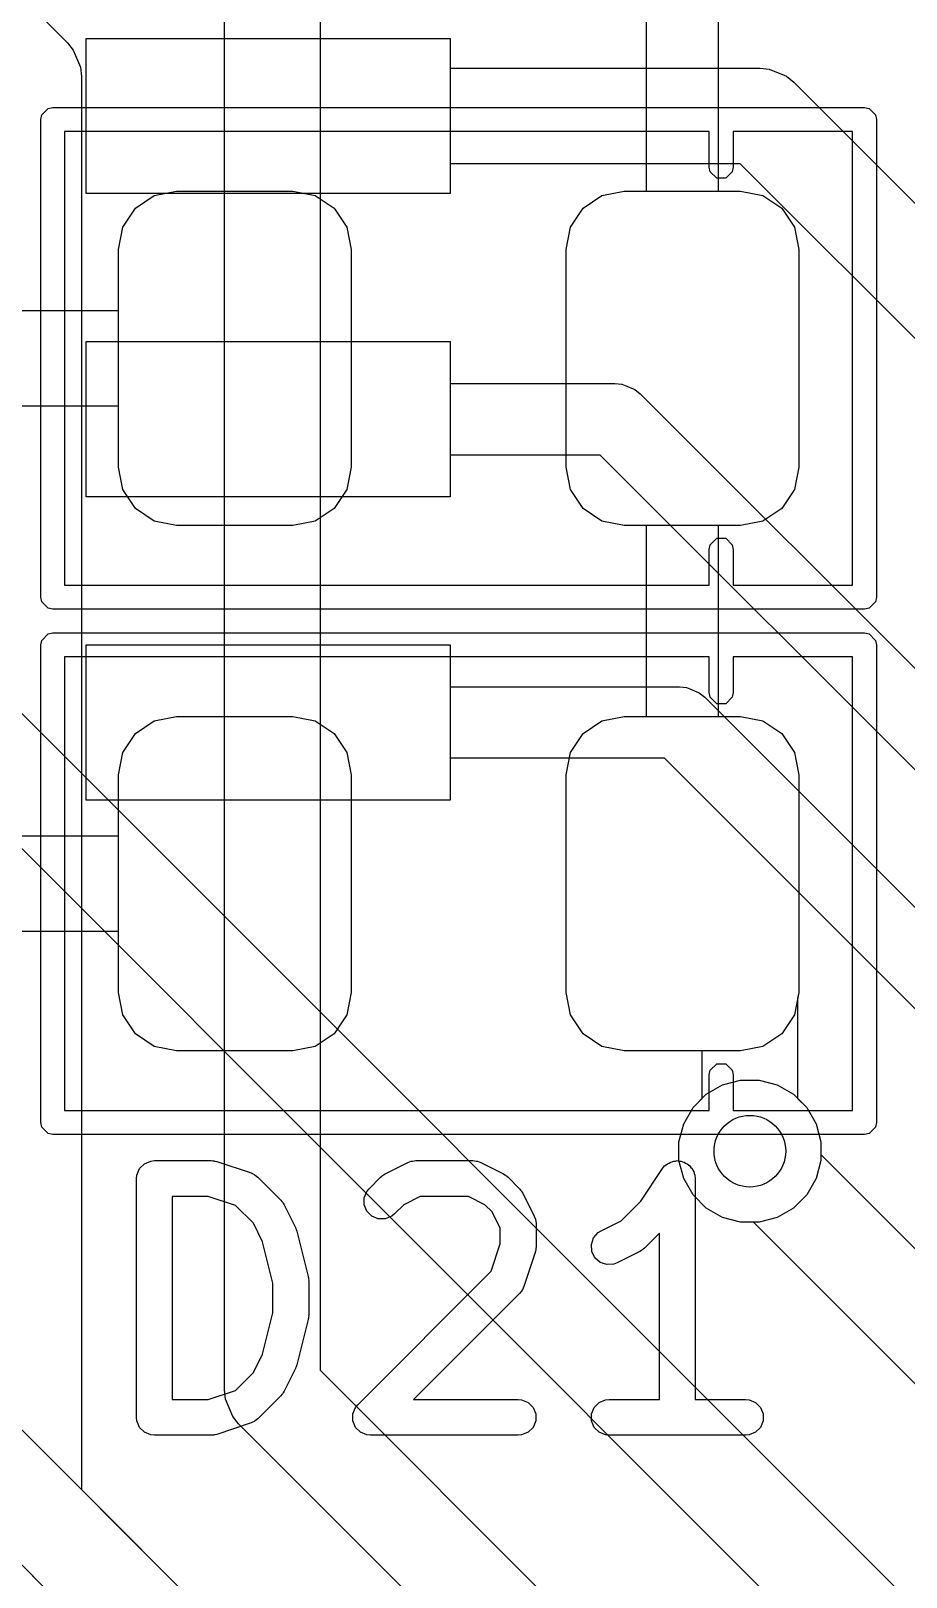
# Model space of a CAD drawing. Header units: inches. Extents: x 1.3 to 5.24, y -7.03 to -1.12.
# Drawn here: x 4.6649 to 4.8092, y -2.708 to -2.4531 of the extents above; entities that cross this region are included whole.
import ezdxf

# ---------------------------------------------------------------- set-up
doc = ezdxf.new("R2010")
doc.units = ezdxf.units.IN
doc.header["$MEASUREMENT"] = 0
for name, color, linetype, true_color in [('B.Cu', 153, 'CONTINUOUS', 0x4d7fc4), ('B.Mask', 4, 'CONTINUOUS', 0x02ffee), ('B.Paste', 132, 'CONTINUOUS', 0x00c2c2), ('F.Cu', 13, 'CONTINUOUS', 0xc83434), ('F.Mask', 201, 'CONTINUOUS', 0xd864ff), ('F.Paste', 253, 'CONTINUOUS', 0xb4a09a), ('F.Silkscreen', 41, 'CONTINUOUS', 0xf2eda1), ('In1.Cu', 91, 'CONTINUOUS', 0x7fc87f), ('In2.Cu', 33, 'CONTINUOUS', 0xce7d2c)]:
    doc.layers.add(name, color=color, linetype=linetype, true_color=true_color)

msp = doc.modelspace()

# ---------------------------------------------------------------- linework, layer by layer
at = {"layer": 'B.Cu', "linetype": 'CONTINUOUS'}
for p, q in [((4.674, -2.47992), (4.674, -2.45433)), ((4.674, -2.45433), (4.73404, -2.45433)), ((4.73404, -2.45433), (4.73404, -2.45925)), ((4.73404, -2.45925), (4.78514, -2.45925)), ((4.78514, -2.45925), (4.78667, -2.4594)), ((4.78667, -2.4594), (4.78951, -2.46058)), ((4.78951, -2.46058), (4.79071, -2.46156)), ((4.79071, -2.46156), (4.85769, -2.52854)), ((4.78188, -2.475), (4.73404, -2.475)), ((4.73404, -2.475), (4.73404, -2.47992)), ((4.84705, -2.54017), (4.78188, -2.475)), ((4.73404, -2.47992), (4.674, -2.47992)), ((4.674, -2.52992), (4.674, -2.50433)), ((4.674, -2.50433), (4.73404, -2.50433)), ((4.73404, -2.50433), (4.73404, -2.51122)), ((4.73404, -2.51122), (4.76122, -2.51122)), ((4.76122, -2.51122), (4.76237, -2.51133)), ((4.76237, -2.51133), (4.76291, -2.51156)), ((4.76291, -2.51156), (4.7645, -2.51222)), ((4.7645, -2.51222), (4.7654, -2.51295)), ((4.7654, -2.51295), (4.90402, -2.65157)), ((4.75877, -2.52303), (4.73404, -2.52303)), ((4.73404, -2.52303), (4.73404, -2.52992)), ((4.8974, -2.66166), (4.75877, -2.52303)), ((4.73404, -2.52992), (4.674, -2.52992)), ((4.674, -2.57992), (4.674, -2.55433)), ((4.674, -2.55433), (4.73404, -2.55433)), ((4.73404, -2.55433), (4.73404, -2.56122)), ((4.73404, -2.56122), (4.77185, -2.56122)), ((4.77185, -2.56122), (4.773, -2.56133)), ((4.773, -2.56133), (4.77354, -2.56156)), ((4.77354, -2.56156), (4.77513, -2.56222)), ((4.77513, -2.56222), (4.77603, -2.56295)), ((4.77603, -2.56295), (4.90402, -2.69094)), ((4.7694, -2.57303), (4.73404, -2.57303)), ((4.73404, -2.57303), (4.73404, -2.57992)), ((4.8974, -2.70103), (4.7694, -2.57303)), ((4.73404, -2.57992), (4.674, -2.57992)), ((4.77627, -2.62842), (4.77894, -2.62688)), ((4.77894, -2.62688), (4.78192, -2.62609)), ((4.78192, -2.62609), (4.78501, -2.62609)), ((4.78501, -2.62609), (4.78798, -2.62688)), ((4.78798, -2.62688), (4.79065, -2.62842)), ((4.77255, -2.63328), (4.77409, -2.63061)), ((4.77409, -2.63061), (4.77627, -2.62842)), ((4.79065, -2.62842), (4.79283, -2.63061)), ((4.79283, -2.63061), (4.79438, -2.63328)), ((4.77175, -2.63625), (4.77255, -2.63328)), ((4.79438, -2.63328), (4.79517, -2.63625)), ((4.77175, -2.63934), (4.77175, -2.63625)), ((4.79517, -2.63625), (4.79517, -2.63837)), ((4.77255, -2.64232), (4.77175, -2.63934)), ((4.79517, -2.63837), (4.88515, -2.72835)), ((4.77409, -2.64499), (4.77255, -2.64232)), ((4.77627, -2.64717), (4.77409, -2.64499)), ((4.77894, -2.64871), (4.77627, -2.64717)), ((4.78192, -2.64951), (4.77894, -2.64871)), ((4.78404, -2.64951), (4.78192, -2.64951)), ((4.87632, -2.74179), (4.78404, -2.64951))]:
    msp.add_line(p, q, dxfattribs=at)
at = {"layer": 'B.Cu'}
msp.add_circle((4.78346, -2.6378), 0.00591, dxfattribs=at)
at = {"layer": 'B.Mask', "linetype": 'CONTINUOUS'}
for p, q in [((4.674, -2.47992), (4.674, -2.45433)), ((4.674, -2.45433), (4.73404, -2.45433)), ((4.73404, -2.45433), (4.73404, -2.47992)), ((4.73404, -2.47992), (4.674, -2.47992)), ((4.674, -2.52992), (4.674, -2.50433)), ((4.674, -2.50433), (4.73404, -2.50433)), ((4.73404, -2.50433), (4.73404, -2.52992)), ((4.73404, -2.52992), (4.674, -2.52992)), ((4.674, -2.57992), (4.674, -2.55433)), ((4.674, -2.55433), (4.73404, -2.55433)), ((4.73404, -2.55433), (4.73404, -2.57992)), ((4.73404, -2.57992), (4.674, -2.57992))]:
    msp.add_line(p, q, dxfattribs=at)
at = {"layer": 'B.Paste', "linetype": 'CONTINUOUS'}
for p, q in [((4.674, -2.47992), (4.674, -2.45433)), ((4.674, -2.45433), (4.73404, -2.45433)), ((4.73404, -2.45433), (4.73404, -2.47992)), ((4.73404, -2.47992), (4.674, -2.47992)), ((4.674, -2.52992), (4.674, -2.50433)), ((4.674, -2.50433), (4.73404, -2.50433)), ((4.73404, -2.50433), (4.73404, -2.52992)), ((4.73404, -2.52992), (4.674, -2.52992)), ((4.674, -2.57992), (4.674, -2.55433)), ((4.674, -2.55433), (4.73404, -2.55433)), ((4.73404, -2.55433), (4.73404, -2.57992)), ((4.73404, -2.57992), (4.674, -2.57992))]:
    msp.add_line(p, q, dxfattribs=at)
at = {"layer": 'F.Cu', "linetype": 'CONTINUOUS'}
for p, q in [((4.77825, -2.44596), (4.77825, -2.47953)), ((4.76644, -2.47953), (4.76644, -2.44882)), ((4.68525, -2.48026), (4.68893, -2.47953)), ((4.68893, -2.47953), (4.70812, -2.47953)), ((4.70812, -2.47953), (4.71179, -2.48026)), ((4.75907, -2.48026), (4.76275, -2.47953)), ((4.76275, -2.47953), (4.76644, -2.47953)), ((4.77825, -2.47953), (4.78194, -2.47953)), ((4.78194, -2.47953), (4.78561, -2.48026)), ((4.68006, -2.48545), (4.68214, -2.48234)), ((4.68214, -2.48234), (4.68525, -2.48026)), ((4.71179, -2.48026), (4.71491, -2.48234)), ((4.71491, -2.48234), (4.71699, -2.48545)), ((4.75388, -2.48545), (4.75596, -2.48234)), ((4.75596, -2.48234), (4.75907, -2.48026)), ((4.78561, -2.48026), (4.78872, -2.48234)), ((4.78872, -2.48234), (4.7908, -2.48545)), ((4.67933, -2.48912), (4.68006, -2.48545)), ((4.71699, -2.48545), (4.71772, -2.48912)), ((4.75315, -2.48912), (4.75388, -2.48545)), ((4.7908, -2.48545), (4.79154, -2.48912)), ((4.67933, -2.49921), (4.67933, -2.48912)), ((4.71772, -2.48912), (4.71772, -2.52505)), ((4.75315, -2.52505), (4.75315, -2.48912)), ((4.79154, -2.48912), (4.79154, -2.52505)), ((4.64724, -2.49921), (4.67933, -2.49921)), ((4.67933, -2.51496), (4.64424, -2.51496)), ((4.67933, -2.52505), (4.67933, -2.51496)), ((4.68006, -2.52872), (4.67933, -2.52505)), ((4.71772, -2.52505), (4.71699, -2.52872)), ((4.75388, -2.52872), (4.75315, -2.52505)), ((4.79154, -2.52505), (4.7908, -2.52872)), ((4.68214, -2.53183), (4.68006, -2.52872)), ((4.71699, -2.52872), (4.71491, -2.53183)), ((4.75596, -2.53183), (4.75388, -2.52872)), ((4.7908, -2.52872), (4.78872, -2.53183)), ((4.68525, -2.53392), (4.68214, -2.53183)), ((4.71491, -2.53183), (4.71179, -2.53392)), ((4.75907, -2.53392), (4.75596, -2.53183)), ((4.78872, -2.53183), (4.78561, -2.53392)), ((4.68893, -2.53465), (4.68525, -2.53392)), ((4.70812, -2.53465), (4.68893, -2.53465)), ((4.71179, -2.53392), (4.70812, -2.53465)), ((4.76275, -2.53465), (4.75907, -2.53392)), ((4.76644, -2.53465), (4.76275, -2.53465)), ((4.76644, -2.56614), (4.76644, -2.53465)), ((4.78194, -2.53465), (4.77825, -2.53465)), ((4.77825, -2.53465), (4.77825, -2.56614)), ((4.78561, -2.53392), (4.78194, -2.53465)), ((4.68214, -2.56895), (4.68525, -2.56687)), ((4.68525, -2.56687), (4.68893, -2.56614)), ((4.68893, -2.56614), (4.70812, -2.56614)), ((4.70812, -2.56614), (4.71179, -2.56687)), ((4.71179, -2.56687), (4.71491, -2.56895)), ((4.75596, -2.56895), (4.75907, -2.56687)), ((4.75907, -2.56687), (4.76275, -2.56614)), ((4.76275, -2.56614), (4.76644, -2.56614)), ((4.77825, -2.56614), (4.78194, -2.56614)), ((4.78194, -2.56614), (4.78561, -2.56687)), ((4.78561, -2.56687), (4.78872, -2.56895)), ((4.68006, -2.57207), (4.68214, -2.56895)), ((4.71491, -2.56895), (4.71699, -2.57207)), ((4.75388, -2.57207), (4.75596, -2.56895)), ((4.78872, -2.56895), (4.7908, -2.57207)), ((4.67933, -2.57574), (4.68006, -2.57207)), ((4.71699, -2.57207), (4.71772, -2.57574)), ((4.75315, -2.57574), (4.75388, -2.57207)), ((4.7908, -2.57207), (4.79154, -2.57574)), ((4.67933, -2.58583), (4.67933, -2.57574)), ((4.71772, -2.57574), (4.71772, -2.61166)), ((4.75315, -2.61166), (4.75315, -2.57574)), ((4.79154, -2.57574), (4.79154, -2.61166)), ((4.65236, -2.58583), (4.67933, -2.58583)), ((4.67933, -2.60157), (4.65236, -2.60157)), ((4.67933, -2.61166), (4.67933, -2.60157)), ((4.68006, -2.61534), (4.67933, -2.61166)), ((4.71772, -2.61166), (4.71699, -2.61534)), ((4.75388, -2.61534), (4.75315, -2.61166)), ((4.79154, -2.61166), (4.79134, -2.61265)), ((4.79134, -2.61265), (4.79134, -2.62911)), ((4.68214, -2.61845), (4.68006, -2.61534)), ((4.71699, -2.61534), (4.71491, -2.61845)), ((4.75596, -2.61845), (4.75388, -2.61534)), ((4.68525, -2.62053), (4.68214, -2.61845)), ((4.71491, -2.61845), (4.71179, -2.62053)), ((4.75907, -2.62053), (4.75596, -2.61845)), ((4.68893, -2.62126), (4.68525, -2.62053)), ((4.70812, -2.62126), (4.68893, -2.62126)), ((4.71179, -2.62053), (4.70812, -2.62126)), ((4.76275, -2.62126), (4.75907, -2.62053)), ((4.77559, -2.62126), (4.76275, -2.62126)), ((4.77559, -2.62911), (4.77559, -2.62126)), ((4.77255, -2.63328), (4.77409, -2.63061)), ((4.77409, -2.63061), (4.77559, -2.62911)), ((4.79134, -2.62911), (4.79283, -2.63061)), ((4.79283, -2.63061), (4.79438, -2.63328)), ((4.77175, -2.63625), (4.77255, -2.63328)), ((4.79438, -2.63328), (4.79517, -2.63625)), ((4.77175, -2.63934), (4.77175, -2.63625)), ((4.79517, -2.63625), (4.79517, -2.63837)), ((4.77255, -2.64232), (4.77175, -2.63934)), ((4.79517, -2.63837), (4.95208, -2.79528)), ((4.77409, -2.64499), (4.77255, -2.64232)), ((4.77627, -2.64717), (4.77409, -2.64499)), ((4.77894, -2.64871), (4.77627, -2.64717)), ((4.78192, -2.64951), (4.77894, -2.64871)), ((4.78404, -2.64951), (4.78192, -2.64951)), ((4.94817, -2.81364), (4.78404, -2.64951))]:
    msp.add_line(p, q, dxfattribs=at)
at = {"layer": 'F.Cu'}
msp.add_circle((4.78346, -2.6378), 0.00591, dxfattribs=at)
at = {"layer": 'F.Mask', "linetype": 'CONTINUOUS'}
for p, q in [((4.68525, -2.48026), (4.68893, -2.47953)), ((4.68893, -2.47953), (4.70812, -2.47953)), ((4.70812, -2.47953), (4.71179, -2.48026)), ((4.75907, -2.48026), (4.76275, -2.47953)), ((4.76275, -2.47953), (4.78194, -2.47953)), ((4.78194, -2.47953), (4.78561, -2.48026)), ((4.68006, -2.48545), (4.68214, -2.48234)), ((4.68214, -2.48234), (4.68525, -2.48026)), ((4.71179, -2.48026), (4.71491, -2.48234)), ((4.71491, -2.48234), (4.71699, -2.48545)), ((4.75388, -2.48545), (4.75596, -2.48234)), ((4.75596, -2.48234), (4.75907, -2.48026)), ((4.78561, -2.48026), (4.78872, -2.48234)), ((4.78872, -2.48234), (4.7908, -2.48545)), ((4.67933, -2.48912), (4.68006, -2.48545)), ((4.71699, -2.48545), (4.71772, -2.48912)), ((4.75315, -2.48912), (4.75388, -2.48545)), ((4.7908, -2.48545), (4.79154, -2.48912)), ((4.67933, -2.52505), (4.67933, -2.48912)), ((4.71772, -2.48912), (4.71772, -2.52505)), ((4.75315, -2.52505), (4.75315, -2.48912)), ((4.79154, -2.48912), (4.79154, -2.52505)), ((4.68006, -2.52872), (4.67933, -2.52505)), ((4.71772, -2.52505), (4.71699, -2.52872)), ((4.75388, -2.52872), (4.75315, -2.52505)), ((4.79154, -2.52505), (4.7908, -2.52872)), ((4.68214, -2.53183), (4.68006, -2.52872)), ((4.71699, -2.52872), (4.71491, -2.53183)), ((4.75596, -2.53183), (4.75388, -2.52872)), ((4.7908, -2.52872), (4.78872, -2.53183)), ((4.68525, -2.53392), (4.68214, -2.53183)), ((4.71491, -2.53183), (4.71179, -2.53392)), ((4.75907, -2.53392), (4.75596, -2.53183)), ((4.78872, -2.53183), (4.78561, -2.53392)), ((4.68893, -2.53465), (4.68525, -2.53392)), ((4.70812, -2.53465), (4.68893, -2.53465)), ((4.71179, -2.53392), (4.70812, -2.53465)), ((4.76275, -2.53465), (4.75907, -2.53392)), ((4.78194, -2.53465), (4.76275, -2.53465)), ((4.78561, -2.53392), (4.78194, -2.53465)), ((4.68214, -2.56895), (4.68525, -2.56687)), ((4.68525, -2.56687), (4.68893, -2.56614)), ((4.68893, -2.56614), (4.70812, -2.56614)), ((4.70812, -2.56614), (4.71179, -2.56687)), ((4.71179, -2.56687), (4.71491, -2.56895)), ((4.75596, -2.56895), (4.75907, -2.56687)), ((4.75907, -2.56687), (4.76275, -2.56614)), ((4.76275, -2.56614), (4.78194, -2.56614)), ((4.78194, -2.56614), (4.78561, -2.56687)), ((4.78561, -2.56687), (4.78872, -2.56895)), ((4.68006, -2.57207), (4.68214, -2.56895)), ((4.71491, -2.56895), (4.71699, -2.57207)), ((4.75388, -2.57207), (4.75596, -2.56895)), ((4.78872, -2.56895), (4.7908, -2.57207)), ((4.67933, -2.57574), (4.68006, -2.57207)), ((4.71699, -2.57207), (4.71772, -2.57574)), ((4.75315, -2.57574), (4.75388, -2.57207)), ((4.7908, -2.57207), (4.79154, -2.57574)), ((4.67933, -2.61166), (4.67933, -2.57574)), ((4.71772, -2.57574), (4.71772, -2.61166)), ((4.75315, -2.61166), (4.75315, -2.57574)), ((4.79154, -2.57574), (4.79154, -2.61166)), ((4.68006, -2.61534), (4.67933, -2.61166)), ((4.71772, -2.61166), (4.71699, -2.61534)), ((4.75388, -2.61534), (4.75315, -2.61166)), ((4.79154, -2.61166), (4.7908, -2.61534)), ((4.68214, -2.61845), (4.68006, -2.61534)), ((4.71699, -2.61534), (4.71491, -2.61845)), ((4.75596, -2.61845), (4.75388, -2.61534)), ((4.7908, -2.61534), (4.78872, -2.61845)), ((4.68525, -2.62053), (4.68214, -2.61845)), ((4.71491, -2.61845), (4.71179, -2.62053)), ((4.75907, -2.62053), (4.75596, -2.61845)), ((4.78872, -2.61845), (4.78561, -2.62053)), ((4.68893, -2.62126), (4.68525, -2.62053)), ((4.70812, -2.62126), (4.68893, -2.62126)), ((4.71179, -2.62053), (4.70812, -2.62126)), ((4.76275, -2.62126), (4.75907, -2.62053)), ((4.78194, -2.62126), (4.76275, -2.62126)), ((4.78561, -2.62053), (4.78194, -2.62126))]:
    msp.add_line(p, q, dxfattribs=at)
at = {"layer": 'F.Paste', "linetype": 'CONTINUOUS'}
for p, q in [((4.68525, -2.48026), (4.68893, -2.47953)), ((4.68893, -2.47953), (4.70812, -2.47953)), ((4.70812, -2.47953), (4.71179, -2.48026)), ((4.75907, -2.48026), (4.76275, -2.47953)), ((4.76275, -2.47953), (4.78194, -2.47953)), ((4.78194, -2.47953), (4.78561, -2.48026)), ((4.68006, -2.48545), (4.68214, -2.48234)), ((4.68214, -2.48234), (4.68525, -2.48026)), ((4.71179, -2.48026), (4.71491, -2.48234)), ((4.71491, -2.48234), (4.71699, -2.48545)), ((4.75388, -2.48545), (4.75596, -2.48234)), ((4.75596, -2.48234), (4.75907, -2.48026)), ((4.78561, -2.48026), (4.78872, -2.48234)), ((4.78872, -2.48234), (4.7908, -2.48545)), ((4.67933, -2.48912), (4.68006, -2.48545)), ((4.71699, -2.48545), (4.71772, -2.48912)), ((4.75315, -2.48912), (4.75388, -2.48545)), ((4.7908, -2.48545), (4.79154, -2.48912)), ((4.67933, -2.52505), (4.67933, -2.48912)), ((4.71772, -2.48912), (4.71772, -2.52505)), ((4.75315, -2.52505), (4.75315, -2.48912)), ((4.79154, -2.48912), (4.79154, -2.52505)), ((4.68006, -2.52872), (4.67933, -2.52505)), ((4.71772, -2.52505), (4.71699, -2.52872)), ((4.75388, -2.52872), (4.75315, -2.52505)), ((4.79154, -2.52505), (4.7908, -2.52872)), ((4.68214, -2.53183), (4.68006, -2.52872)), ((4.71699, -2.52872), (4.71491, -2.53183)), ((4.75596, -2.53183), (4.75388, -2.52872)), ((4.7908, -2.52872), (4.78872, -2.53183)), ((4.68525, -2.53392), (4.68214, -2.53183)), ((4.71491, -2.53183), (4.71179, -2.53392)), ((4.75907, -2.53392), (4.75596, -2.53183)), ((4.78872, -2.53183), (4.78561, -2.53392)), ((4.68893, -2.53465), (4.68525, -2.53392)), ((4.70812, -2.53465), (4.68893, -2.53465)), ((4.71179, -2.53392), (4.70812, -2.53465)), ((4.76275, -2.53465), (4.75907, -2.53392)), ((4.78194, -2.53465), (4.76275, -2.53465)), ((4.78561, -2.53392), (4.78194, -2.53465)), ((4.68214, -2.56895), (4.68525, -2.56687)), ((4.68525, -2.56687), (4.68893, -2.56614)), ((4.68893, -2.56614), (4.70812, -2.56614)), ((4.70812, -2.56614), (4.71179, -2.56687)), ((4.71179, -2.56687), (4.71491, -2.56895)), ((4.75596, -2.56895), (4.75907, -2.56687)), ((4.75907, -2.56687), (4.76275, -2.56614)), ((4.76275, -2.56614), (4.78194, -2.56614)), ((4.78194, -2.56614), (4.78561, -2.56687)), ((4.78561, -2.56687), (4.78872, -2.56895)), ((4.68006, -2.57207), (4.68214, -2.56895)), ((4.71491, -2.56895), (4.71699, -2.57207)), ((4.75388, -2.57207), (4.75596, -2.56895)), ((4.78872, -2.56895), (4.7908, -2.57207)), ((4.67933, -2.57574), (4.68006, -2.57207)), ((4.71699, -2.57207), (4.71772, -2.57574)), ((4.75315, -2.57574), (4.75388, -2.57207)), ((4.7908, -2.57207), (4.79154, -2.57574)), ((4.67933, -2.61166), (4.67933, -2.57574)), ((4.71772, -2.57574), (4.71772, -2.61166)), ((4.75315, -2.61166), (4.75315, -2.57574)), ((4.79154, -2.57574), (4.79154, -2.61166)), ((4.68006, -2.61534), (4.67933, -2.61166)), ((4.71772, -2.61166), (4.71699, -2.61534)), ((4.75388, -2.61534), (4.75315, -2.61166)), ((4.79154, -2.61166), (4.7908, -2.61534)), ((4.68214, -2.61845), (4.68006, -2.61534)), ((4.71699, -2.61534), (4.71491, -2.61845)), ((4.75596, -2.61845), (4.75388, -2.61534)), ((4.7908, -2.61534), (4.78872, -2.61845)), ((4.68525, -2.62053), (4.68214, -2.61845)), ((4.71491, -2.61845), (4.71179, -2.62053)), ((4.75907, -2.62053), (4.75596, -2.61845)), ((4.78872, -2.61845), (4.78561, -2.62053)), ((4.68893, -2.62126), (4.68525, -2.62053)), ((4.70812, -2.62126), (4.68893, -2.62126)), ((4.71179, -2.62053), (4.70812, -2.62126)), ((4.76275, -2.62126), (4.75907, -2.62053)), ((4.78194, -2.62126), (4.76275, -2.62126)), ((4.78561, -2.62053), (4.78194, -2.62126))]:
    msp.add_line(p, q, dxfattribs=at)
at = {"layer": 'F.Silkscreen', "linetype": 'CONTINUOUS'}
for p, q in [((4.66654, -2.46772), (4.66669, -2.46696)), ((4.66669, -2.46696), (4.66775, -2.4659)), ((4.66775, -2.4659), (4.6685, -2.46575)), ((4.6685, -2.46575), (4.80236, -2.46575)), ((4.80236, -2.46575), (4.80312, -2.4659)), ((4.80312, -2.4659), (4.80418, -2.46696)), ((4.80418, -2.46696), (4.80433, -2.46772)), ((4.66654, -2.54646), (4.66654, -2.46772)), ((4.77677, -2.46969), (4.67047, -2.46969)), ((4.67047, -2.46969), (4.67047, -2.54449)), ((4.77677, -2.47559), (4.77677, -2.46969)), ((4.78071, -2.46969), (4.78071, -2.47559)), ((4.80039, -2.46969), (4.78071, -2.46969)), ((4.80039, -2.54449), (4.80039, -2.46969)), ((4.80433, -2.46772), (4.80433, -2.54646)), ((4.77692, -2.47634), (4.77677, -2.47559)), ((4.77799, -2.47741), (4.77692, -2.47634)), ((4.77949, -2.47741), (4.77799, -2.47741)), ((4.78056, -2.47634), (4.77949, -2.47741)), ((4.78071, -2.47559), (4.78056, -2.47634)), ((4.77677, -2.53858), (4.77692, -2.53783)), ((4.77677, -2.54449), (4.77677, -2.53858)), ((4.77692, -2.53783), (4.77799, -2.53676)), ((4.77799, -2.53676), (4.77949, -2.53676)), ((4.77949, -2.53676), (4.78056, -2.53783)), ((4.78056, -2.53783), (4.78071, -2.53858)), ((4.78071, -2.53858), (4.78071, -2.54449)), ((4.66669, -2.54721), (4.66654, -2.54646)), ((4.67047, -2.54449), (4.77677, -2.54449)), ((4.78071, -2.54449), (4.80039, -2.54449)), ((4.80433, -2.54646), (4.80418, -2.54721)), ((4.66775, -2.54828), (4.66669, -2.54721)), ((4.6685, -2.54843), (4.66775, -2.54828)), ((4.80236, -2.54843), (4.6685, -2.54843)), ((4.80312, -2.54828), (4.80236, -2.54843)), ((4.80418, -2.54721), (4.80312, -2.54828)), ((4.66654, -2.55433), (4.66669, -2.55358)), ((4.66669, -2.55358), (4.66775, -2.55251)), ((4.66775, -2.55251), (4.6685, -2.55236)), ((4.6685, -2.55236), (4.80236, -2.55236)), ((4.80236, -2.55236), (4.80312, -2.55251)), ((4.80312, -2.55251), (4.80418, -2.55358)), ((4.80418, -2.55358), (4.80433, -2.55433)), ((4.66654, -2.63307), (4.66654, -2.55433)), ((4.77677, -2.5563), (4.67047, -2.5563)), ((4.67047, -2.5563), (4.67047, -2.6311)), ((4.77677, -2.5622), (4.77677, -2.5563)), ((4.78071, -2.5563), (4.78071, -2.5622)), ((4.80039, -2.5563), (4.78071, -2.5563)), ((4.80039, -2.6311), (4.80039, -2.5563)), ((4.80433, -2.55433), (4.80433, -2.63307)), ((4.77692, -2.56296), (4.77677, -2.5622)), ((4.77799, -2.56402), (4.77692, -2.56296)), ((4.77949, -2.56402), (4.77799, -2.56402)), ((4.78056, -2.56296), (4.77949, -2.56402)), ((4.78071, -2.5622), (4.78056, -2.56296)), ((4.77677, -2.6252), (4.77692, -2.62444)), ((4.77677, -2.6311), (4.77677, -2.6252)), ((4.77692, -2.62444), (4.77799, -2.62338)), ((4.77799, -2.62338), (4.77949, -2.62338)), ((4.77949, -2.62338), (4.78056, -2.62444)), ((4.78056, -2.62444), (4.78071, -2.6252)), ((4.78071, -2.6252), (4.78071, -2.6311)), ((4.66669, -2.63382), (4.66654, -2.63307)), ((4.67047, -2.6311), (4.77677, -2.6311)), ((4.78071, -2.6311), (4.80039, -2.6311)), ((4.80433, -2.63307), (4.80418, -2.63382)), ((4.66775, -2.63489), (4.66669, -2.63382)), ((4.6685, -2.63504), (4.66775, -2.63489)), ((4.80236, -2.63504), (4.6685, -2.63504)), ((4.80312, -2.63489), (4.80236, -2.63504)), ((4.80418, -2.63382), (4.80312, -2.63489)), ((4.68237, -2.64174), (4.68281, -2.64068)), ((4.68281, -2.64068), (4.68362, -2.63986)), ((4.68362, -2.63986), (4.68469, -2.63942)), ((4.68469, -2.63942), (4.68526, -2.63936)), ((4.68526, -2.63936), (4.69464, -2.63936)), ((4.69464, -2.63936), (4.69493, -2.63939)), ((4.69493, -2.63939), (4.69501, -2.63939)), ((4.69501, -2.63939), (4.69511, -2.63941)), ((4.69511, -2.63941), (4.69521, -2.63942)), ((4.69521, -2.63942), (4.69529, -2.63945)), ((4.69529, -2.63945), (4.69557, -2.63951)), ((4.69557, -2.63951), (4.7012, -2.64139)), ((4.72331, -2.64155), (4.72706, -2.63967)), ((4.72706, -2.63967), (4.7276, -2.63947)), ((4.7276, -2.63947), (4.72771, -2.63946)), ((4.72771, -2.63946), (4.72781, -2.63942)), ((4.72781, -2.63942), (4.72838, -2.63936)), ((4.72838, -2.63936), (4.73776, -2.63936)), ((4.73776, -2.63936), (4.73833, -2.63942)), ((4.73833, -2.63942), (4.73843, -2.63946)), ((4.73843, -2.63946), (4.73854, -2.63947)), ((4.73854, -2.63947), (4.73908, -2.63967)), ((4.73908, -2.63967), (4.74283, -2.64155)), ((4.76546, -2.64606), (4.76905, -2.64068)), ((4.76905, -2.64067), (4.76941, -2.64023)), ((4.76905, -2.64068), (4.76905, -2.64067)), ((4.76905, -2.64068), (4.76905, -2.64068)), ((4.76905, -2.64068), (4.76905, -2.64068)), ((4.76941, -2.64023), (4.76966, -2.64007)), ((4.76966, -2.64007), (4.76986, -2.63986)), ((4.76986, -2.63986), (4.77013, -2.63975)), ((4.77013, -2.63975), (4.77037, -2.63959)), ((4.77037, -2.63959), (4.77066, -2.63953)), ((4.77066, -2.63953), (4.77093, -2.63942)), ((4.77093, -2.63942), (4.77122, -2.63942)), ((4.77122, -2.63942), (4.7715, -2.63936)), ((4.7715, -2.63936), (4.77179, -2.63942)), ((4.77179, -2.63942), (4.77208, -2.63942)), ((4.77208, -2.63942), (4.77235, -2.63953)), ((4.77235, -2.63953), (4.77263, -2.63959)), ((4.77263, -2.63959), (4.77287, -2.63975)), ((4.77287, -2.63975), (4.77314, -2.63986)), ((4.77314, -2.63986), (4.77335, -2.64007)), ((4.77335, -2.64007), (4.77359, -2.64023)), ((4.77359, -2.64023), (4.77375, -2.64047)), ((4.77375, -2.64047), (4.77396, -2.64068)), ((4.77396, -2.64068), (4.77407, -2.64094)), ((4.68231, -2.64232), (4.68237, -2.64174)), ((4.68231, -2.68169), (4.68231, -2.64232)), ((4.7012, -2.64139), (4.70172, -2.64163)), ((4.70172, -2.64163), (4.7018, -2.64169)), ((4.7018, -2.64169), (4.7019, -2.64174)), ((4.7019, -2.64174), (4.70235, -2.6421)), ((4.70235, -2.6421), (4.7061, -2.64585)), ((4.72067, -2.64398), (4.72255, -2.6421)), ((4.72255, -2.6421), (4.72277, -2.64192)), ((4.72277, -2.64192), (4.72282, -2.64186)), ((4.72282, -2.64186), (4.72291, -2.6418)), ((4.72291, -2.6418), (4.72299, -2.64174)), ((4.72299, -2.64174), (4.72307, -2.64171)), ((4.72307, -2.64171), (4.72331, -2.64155)), ((4.74283, -2.64155), (4.74308, -2.64171)), ((4.74308, -2.64171), (4.74315, -2.64174)), ((4.74315, -2.64174), (4.74323, -2.6418)), ((4.74323, -2.6418), (4.74332, -2.64186)), ((4.74332, -2.64186), (4.74337, -2.64192)), ((4.74337, -2.64192), (4.7436, -2.6421)), ((4.7436, -2.6421), (4.74547, -2.64398)), ((4.77407, -2.64094), (4.77423, -2.64118)), ((4.77423, -2.64118), (4.77429, -2.64147)), ((4.77429, -2.64147), (4.7744, -2.64174)), ((4.7744, -2.64174), (4.77446, -2.64231)), ((4.77446, -2.64231), (4.77446, -2.64231)), ((4.77446, -2.64231), (4.77446, -2.64231)), ((4.77446, -2.64231), (4.77446, -2.64232)), ((4.77446, -2.64232), (4.77446, -2.67873)), ((4.69416, -2.64527), (4.68822, -2.64527)), ((4.68822, -2.64527), (4.68822, -2.67873)), ((4.69867, -2.64677), (4.69416, -2.64527)), ((4.7061, -2.64585), (4.70629, -2.64608)), ((4.71986, -2.64549), (4.7203, -2.64442)), ((4.71986, -2.64664), (4.71986, -2.64549)), ((4.7203, -2.64442), (4.72067, -2.64398)), ((4.72908, -2.64527), (4.72638, -2.64662)), ((4.73706, -2.64527), (4.72908, -2.64527)), ((4.73976, -2.64662), (4.73706, -2.64527)), ((4.74547, -2.64398), (4.74566, -2.6442)), ((4.74566, -2.6442), (4.74571, -2.64425)), ((4.74571, -2.64425), (4.74577, -2.64434)), ((4.74577, -2.64434), (4.74584, -2.64442)), ((4.74584, -2.64442), (4.74587, -2.6445)), ((4.74587, -2.6445), (4.74602, -2.64474)), ((4.74602, -2.64474), (4.7479, -2.64849)), ((4.70159, -2.64969), (4.69867, -2.64677)), ((4.70629, -2.64608), (4.70634, -2.64613)), ((4.70634, -2.64613), (4.7064, -2.64622)), ((4.7064, -2.64622), (4.70647, -2.6463)), ((4.70647, -2.6463), (4.7065, -2.64637)), ((4.7065, -2.64637), (4.70665, -2.64662)), ((4.70665, -2.64662), (4.70853, -2.65037)), ((4.7203, -2.64771), (4.71986, -2.64664)), ((4.72112, -2.64852), (4.7203, -2.64771)), ((4.72485, -2.64815), (4.7244, -2.64852)), ((4.72638, -2.64662), (4.72485, -2.64815)), ((4.74096, -2.64781), (4.73976, -2.64662)), ((4.7423, -2.65051), (4.74096, -2.64781)), ((4.76226, -2.64926), (4.76546, -2.64606)), ((4.7031, -2.65272), (4.70159, -2.64969)), ((4.70853, -2.65037), (4.70854, -2.65041)), ((4.70854, -2.65041), (4.70856, -2.65043)), ((4.70856, -2.65043), (4.70864, -2.65067)), ((4.70864, -2.65067), (4.70873, -2.65091)), ((4.70873, -2.65091), (4.70874, -2.65093)), ((4.70874, -2.65093), (4.70875, -2.65097)), ((4.70875, -2.65097), (4.71063, -2.65847)), ((4.72218, -2.64896), (4.72112, -2.64852)), ((4.72334, -2.64896), (4.72218, -2.64896)), ((4.7244, -2.64852), (4.72334, -2.64896)), ((4.7423, -2.65309), (4.7423, -2.65051)), ((4.7479, -2.64849), (4.7481, -2.64903)), ((4.7481, -2.64903), (4.74811, -2.64914)), ((4.74811, -2.64914), (4.74815, -2.64924)), ((4.74815, -2.64924), (4.74821, -2.64981)), ((4.74821, -2.64981), (4.74821, -2.65356)), ((4.75844, -2.65123), (4.75893, -2.65092)), ((4.75893, -2.65092), (4.76226, -2.64926)), ((4.70481, -2.65955), (4.7031, -2.65272)), ((4.7408, -2.65759), (4.7423, -2.65309)), ((4.74821, -2.65356), (4.74818, -2.65386)), ((4.75733, -2.65319), (4.75769, -2.6521)), ((4.75741, -2.65434), (4.75733, -2.65319)), ((4.75769, -2.6521), (4.75844, -2.65123)), ((4.76855, -2.65132), (4.76609, -2.65378)), ((4.76855, -2.67873), (4.76855, -2.65132)), ((4.74806, -2.6545), (4.74618, -2.66012)), ((4.74812, -2.65421), (4.74806, -2.6545)), ((4.74815, -2.65414), (4.74812, -2.65421)), ((4.74816, -2.65404), (4.74815, -2.65414)), ((4.74819, -2.65393), (4.74816, -2.65404)), ((4.74818, -2.65386), (4.74819, -2.65393)), ((4.75792, -2.65537), (4.75741, -2.65434)), ((4.75879, -2.65613), (4.75792, -2.65537)), ((4.75989, -2.65649), (4.75879, -2.65613)), ((4.76532, -2.65433), (4.76158, -2.65621)), ((4.76557, -2.65417), (4.76532, -2.65433)), ((4.76564, -2.65414), (4.76557, -2.65417)), ((4.76573, -2.65408), (4.76564, -2.65414)), ((4.76581, -2.65402), (4.76573, -2.65408)), ((4.76587, -2.65396), (4.76581, -2.65402)), ((4.76609, -2.65378), (4.76587, -2.65396)), ((4.71063, -2.65847), (4.71064, -2.65857)), ((4.71064, -2.65857), (4.71066, -2.65861)), ((4.71066, -2.65861), (4.71068, -2.65883)), ((4.7188, -2.6796), (4.7408, -2.65759)), ((4.76103, -2.65641), (4.75989, -2.65649)), ((4.76158, -2.65621), (4.76103, -2.65641)), ((4.70481, -2.66445), (4.70481, -2.65955)), ((4.71068, -2.65883), (4.71071, -2.65905)), ((4.71071, -2.65905), (4.7107, -2.65909)), ((4.7107, -2.65909), (4.71071, -2.65919)), ((4.71071, -2.65919), (4.71071, -2.66481)), ((4.74584, -2.66083), (4.74547, -2.66128)), ((4.74588, -2.66073), (4.74584, -2.66083)), ((4.74595, -2.66065), (4.74588, -2.66073)), ((4.74618, -2.66012), (4.74595, -2.66065)), ((4.74547, -2.66128), (4.72801, -2.67873)), ((4.7031, -2.67128), (4.70481, -2.66445)), ((4.71063, -2.66553), (4.70875, -2.67303)), ((4.71064, -2.66543), (4.71063, -2.66553)), ((4.71066, -2.66539), (4.71064, -2.66543)), ((4.71068, -2.66517), (4.71066, -2.66539)), ((4.71071, -2.66496), (4.71068, -2.66517)), ((4.71071, -2.66481), (4.7107, -2.66491)), ((4.7107, -2.66491), (4.71071, -2.66496)), ((4.70159, -2.67431), (4.7031, -2.67128)), ((4.70853, -2.67363), (4.70665, -2.67738)), ((4.70854, -2.67359), (4.70853, -2.67363)), ((4.70856, -2.67357), (4.70854, -2.67359)), ((4.70864, -2.67333), (4.70856, -2.67357)), ((4.70873, -2.67309), (4.70864, -2.67333)), ((4.70874, -2.67307), (4.70873, -2.67309)), ((4.70875, -2.67303), (4.70874, -2.67307)), ((4.69867, -2.67723), (4.70159, -2.67431)), ((4.68822, -2.67873), (4.69416, -2.67873)), ((4.69416, -2.67873), (4.69867, -2.67723)), ((4.7061, -2.67815), (4.70235, -2.6819)), ((4.70629, -2.67792), (4.7061, -2.67815)), ((4.70634, -2.67787), (4.70629, -2.67792)), ((4.7064, -2.67778), (4.70634, -2.67787)), ((4.70647, -2.6777), (4.7064, -2.67778)), ((4.7065, -2.67763), (4.70647, -2.6777)), ((4.70665, -2.67738), (4.7065, -2.67763)), ((4.72801, -2.67873), (4.74526, -2.67873)), ((4.74526, -2.67873), (4.74583, -2.67879)), ((4.74583, -2.67879), (4.7469, -2.67923)), ((4.75861, -2.67923), (4.75968, -2.67879)), ((4.75968, -2.67879), (4.76025, -2.67873)), ((4.76025, -2.67873), (4.76855, -2.67873)), ((4.77446, -2.67873), (4.78275, -2.67873)), ((4.78275, -2.67873), (4.78333, -2.67879)), ((4.78333, -2.67879), (4.78439, -2.67923)), ((4.71799, -2.68111), (4.71843, -2.68005)), ((4.71799, -2.68226), (4.71799, -2.68111)), ((4.71843, -2.68005), (4.7188, -2.6796)), ((4.7469, -2.67923), (4.74771, -2.68005)), ((4.74771, -2.68005), (4.74815, -2.68111)), ((4.74815, -2.68111), (4.74815, -2.68226)), ((4.75736, -2.68111), (4.7578, -2.68005)), ((4.75736, -2.68226), (4.75736, -2.68111)), ((4.7578, -2.68005), (4.75861, -2.67923)), ((4.78439, -2.67923), (4.78521, -2.68005)), ((4.78521, -2.68005), (4.78565, -2.68111)), ((4.78565, -2.68111), (4.78565, -2.68226)), ((4.68237, -2.68226), (4.68231, -2.68169)), ((4.68281, -2.68333), (4.68237, -2.68226)), ((4.68362, -2.68414), (4.68281, -2.68333)), ((4.68469, -2.68458), (4.68362, -2.68414)), ((4.7012, -2.68261), (4.69557, -2.68449)), ((4.70172, -2.68238), (4.7012, -2.68261)), ((4.7018, -2.68231), (4.70172, -2.68238)), ((4.7019, -2.68227), (4.7018, -2.68231)), ((4.70235, -2.6819), (4.7019, -2.68227)), ((4.71843, -2.68333), (4.71799, -2.68226)), ((4.71924, -2.68414), (4.71843, -2.68333)), ((4.72031, -2.68458), (4.71924, -2.68414)), ((4.7469, -2.68414), (4.74583, -2.68458)), ((4.74771, -2.68333), (4.7469, -2.68414)), ((4.74815, -2.68226), (4.74771, -2.68333)), ((4.7578, -2.68333), (4.75736, -2.68226)), ((4.75861, -2.68414), (4.7578, -2.68333)), ((4.75968, -2.68458), (4.75861, -2.68414)), ((4.78439, -2.68414), (4.78333, -2.68458)), ((4.78521, -2.68333), (4.78439, -2.68414)), ((4.78565, -2.68226), (4.78521, -2.68333)), ((4.68526, -2.68464), (4.68469, -2.68458)), ((4.69464, -2.68464), (4.68526, -2.68464)), ((4.69493, -2.68461), (4.69464, -2.68464)), ((4.69501, -2.68462), (4.69493, -2.68461)), ((4.69511, -2.68459), (4.69501, -2.68462)), ((4.69521, -2.68458), (4.69511, -2.68459)), ((4.69529, -2.68455), (4.69521, -2.68458)), ((4.69557, -2.68449), (4.69529, -2.68455)), ((4.72088, -2.68464), (4.72031, -2.68458)), ((4.74526, -2.68464), (4.72088, -2.68464)), ((4.74583, -2.68458), (4.74526, -2.68464)), ((4.76025, -2.68464), (4.75968, -2.68458)), ((4.78275, -2.68464), (4.76025, -2.68464)), ((4.78333, -2.68458), (4.78275, -2.68464))]:
    msp.add_line(p, q, dxfattribs=at)
at = {"layer": 'In1.Cu', "linetype": 'CONTINUOUS'}
for p, q in [((4.55281, -2.45506), (4.92069, -2.82294)), ((4.90955, -2.83407), (4.54398, -2.4685)), ((4.47407, -2.49443), (4.92069, -2.94105)), ((4.90955, -2.95218), (4.46524, -2.50787)), ((4.77627, -2.62842), (4.77894, -2.62688)), ((4.77894, -2.62688), (4.78192, -2.62609)), ((4.78192, -2.62609), (4.78501, -2.62609)), ((4.78501, -2.62609), (4.78798, -2.62688)), ((4.78798, -2.62688), (4.79065, -2.62842)), ((4.77255, -2.63328), (4.77409, -2.63061)), ((4.77409, -2.63061), (4.77627, -2.62842)), ((4.79065, -2.62842), (4.79283, -2.63061)), ((4.79283, -2.63061), (4.79438, -2.63328)), ((4.77175, -2.63625), (4.77255, -2.63328)), ((4.79438, -2.63328), (4.79517, -2.63625)), ((4.77175, -2.63934), (4.77175, -2.63625)), ((4.79517, -2.63625), (4.79517, -2.63934)), ((4.77255, -2.64232), (4.77175, -2.63934)), ((4.79517, -2.63934), (4.79438, -2.64232)), ((4.77409, -2.64499), (4.77255, -2.64232)), ((4.79438, -2.64232), (4.79283, -2.64499)), ((4.77627, -2.64717), (4.77409, -2.64499)), ((4.79283, -2.64499), (4.79065, -2.64717)), ((4.77894, -2.64871), (4.77627, -2.64717)), ((4.79065, -2.64717), (4.78798, -2.64871)), ((4.78192, -2.64951), (4.77894, -2.64871)), ((4.78501, -2.64951), (4.78192, -2.64951)), ((4.78798, -2.64871), (4.78501, -2.64951))]:
    msp.add_line(p, q, dxfattribs=at)
at = {"layer": 'In1.Cu'}
msp.add_circle((4.78346, -2.6378), 0.00591, dxfattribs=at)
at = {"layer": 'In2.Cu', "linetype": 'CONTINUOUS'}
for p, q in [((4.45669, -2.24083), (4.67092, -2.45506)), ((4.7126, -2.44094), (4.7126, -2.6739)), ((4.69685, -2.67717), (4.69685, -2.44421)), ((4.67092, -2.45506), (4.6719, -2.45626)), ((4.6719, -2.45626), (4.67308, -2.45909)), ((4.67308, -2.45909), (4.67323, -2.46063)), ((4.67323, -2.46063), (4.67323, -2.69359)), ((4.77627, -2.62842), (4.77894, -2.62688)), ((4.77894, -2.62688), (4.78192, -2.62609)), ((4.78192, -2.62609), (4.78501, -2.62609)), ((4.78501, -2.62609), (4.78798, -2.62688)), ((4.78798, -2.62688), (4.79065, -2.62842)), ((4.77255, -2.63328), (4.77409, -2.63061)), ((4.77409, -2.63061), (4.77627, -2.62842)), ((4.79065, -2.62842), (4.79283, -2.63061)), ((4.79283, -2.63061), (4.79438, -2.63328)), ((4.77175, -2.63625), (4.77255, -2.63328)), ((4.79438, -2.63328), (4.79517, -2.63625)), ((4.77175, -2.63934), (4.77175, -2.63625)), ((4.79517, -2.63625), (4.79517, -2.63934)), ((4.77255, -2.64232), (4.77175, -2.63934)), ((4.79517, -2.63934), (4.79438, -2.64232)), ((4.77409, -2.64499), (4.77255, -2.64232)), ((4.79438, -2.64232), (4.79283, -2.64499)), ((4.77627, -2.64717), (4.77409, -2.64499)), ((4.79283, -2.64499), (4.79065, -2.64717)), ((4.77894, -2.64871), (4.77627, -2.64717)), ((4.79065, -2.64717), (4.78798, -2.64871)), ((4.78192, -2.64951), (4.77894, -2.64871)), ((4.78501, -2.64951), (4.78192, -2.64951)), ((4.78798, -2.64871), (4.78501, -2.64951)), ((4.7126, -2.6739), (4.92069, -2.88199)), ((4.697, -2.6787), (4.69685, -2.67717)), ((4.69818, -2.68154), (4.697, -2.6787)), ((4.69916, -2.68273), (4.69818, -2.68154)), ((4.90955, -2.89313), (4.69916, -2.68273)), ((4.67323, -2.69359), (4.84809, -2.86845)), ((4.83465, -2.87728), (4.65979, -2.70242))]:
    msp.add_line(p, q, dxfattribs=at)
at = {"layer": 'In2.Cu'}
msp.add_circle((4.78346, -2.6378), 0.00591, dxfattribs=at)

doc.saveas('drawing.dxf')
